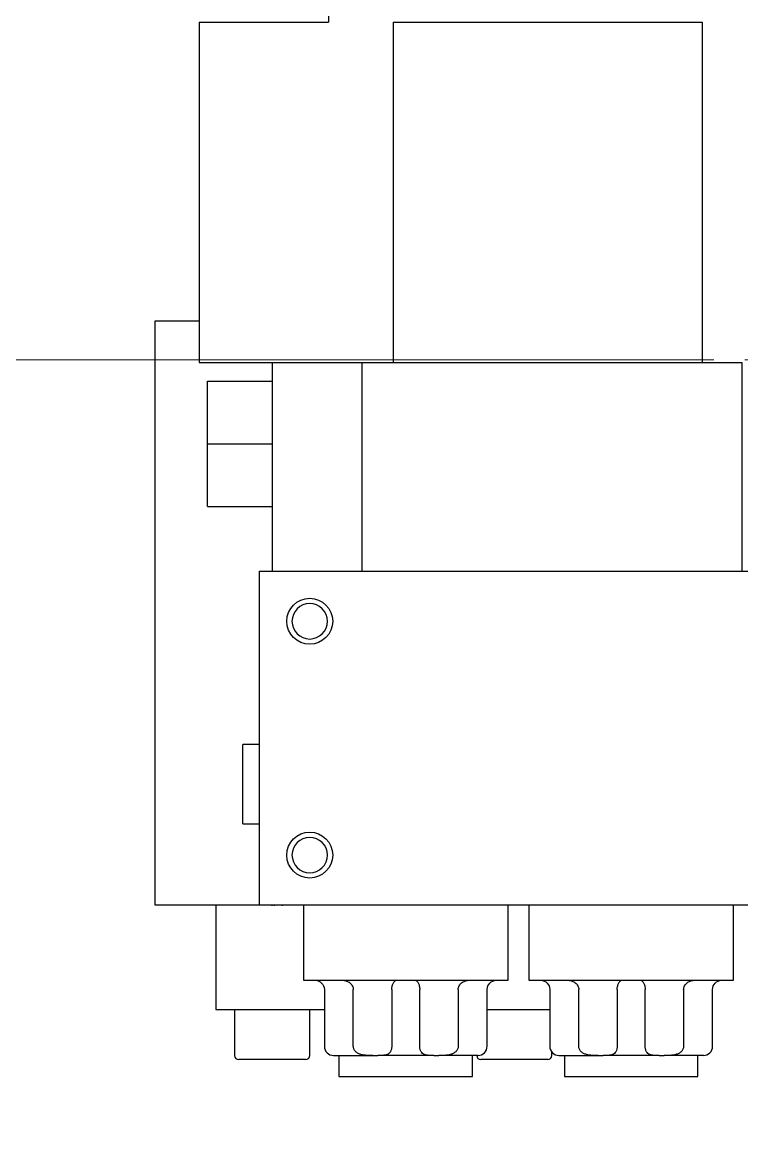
# Model space of a CAD drawing. Header units: millimetres. Extents: x 10462777 to 22643323, y 453826 to 1389191.
# Drawn here: x 11290126 to 11290298.4, y 584090.4 to 584355.9 of the extents above; entities that cross this region are included whole.
import ezdxf

# ---------------------------------------------------------------- set-up
doc = ezdxf.new("R2010")
doc.units = ezdxf.units.MM
doc.header["$LTSCALE"] = 200
doc.header["$MEASUREMENT"] = 0
doc.linetypes.add('CENTER2', pattern=[1.125, 0.75, -0.125, 0.125, -0.125])
doc.linetypes.add('PHANTOM', pattern=[2.5, 1.25, -0.25, 0.25, -0.25, 0.25, -0.25])
doc.layers.get('0').update_dxf_attribs({"linetype": 'CONTINUOUS'})
doc.layers.add('2', color=2, linetype='CONTINUOUS')
doc.layers.add('DV1_DEFAULT', color=7, linetype='CONTINUOUS')
doc.layers.add('LAYOUT', color=8, linetype='CONTINUOUS', lineweight=25)

# ---------------------------------------------------------------- blocks, each defined once
blk = doc.blocks.new('r710ic')
at = {"layer": 'DV1_DEFAULT', "color": 1, "linetype": 'CENTER2', "lineweight": 0}
for p, q in [((272041.37, 102141.44), (272041.37, 106426.45)), ((272041.37, 106323.81), (272041.37, 102038.81))]:
    blk.add_line(p, q, dxfattribs=at)
at = {"layer": 'LAYOUT', "color": 3}
blk.add_circle((272041.37, 104232.63), 2050.12, dxfattribs=at)
blk = doc.blocks.new('A$C7DA30AB0')
at = {"layer": 'LAYOUT', "color": 6, "linetype": 'PHANTOM'}
blk.add_circle((3030.45, 3025.99, 0), 2693.02, dxfattribs=at)

msp = doc.modelspace()

# ---------------------------------------------------------------- linework, layer by layer
at = {"layer": '2', "color": 60, "linetype": 'Continuous'}
for p, q in [((11290199.35938, 584360.43714, 0), (11290199.35938, 584355.93708, 0)), ((11290168.35894, 584355.93708, 0), (11290199.35938, 584355.93708, 0)), ((11290168.35894, 584355.93708, 0), (11290168.35894, 584274.43592, 0)), ((11290214.8596, 584355.93708, 0), (11290288.86065, 584355.93708, 0)), ((11290214.8596, 584355.93708, 0), (11290214.8596, 584274.43592, 0)), ((11290288.86065, 584355.93708, 0), (11290288.86065, 584274.43592, 0)), ((11290168.35894, 584274.43592, 0), (11290207.35919, 584274.43592, 0)), ((11290185.85919, 584274.43592, 0), (11290185.85919, 584224.43521, 0)), ((11290207.35949, 584274.43592, 0), (11290214.85999, 584274.43592, 0)), ((11290207.35949, 584274.43592, 0), (11290207.35949, 584224.43521, 0)), ((11290214.8596, 584274.43592, 0), (11290288.86065, 584274.43592, 0)), ((11290288.85968, 584274.43592, 0), (11290298.36079, 584274.43592, 0)), ((11290298.36079, 584274.43592, 0), (11290298.36079, 584224.43521, 0)), ((11290170.35897, 584254.93564, 0), (11290170.35897, 584269.93585, 0)), ((11290170.35897, 584269.93585, 0), (11290185.85919, 584269.93585, 0)), ((11290170.35897, 584239.93543, 0), (11290170.35897, 584254.93564, 0)), ((11290170.35897, 584254.93564, 0), (11290185.85919, 584254.93564, 0)), ((11290170.35897, 584239.93543, 0), (11290185.85919, 584239.93543, 0)), ((11290182.85914, 584182.93462, 0), (11290178.85909, 584182.93462, 0)), ((11290178.85909, 584163.93435, 0), (11290178.85909, 584182.93462, 0)), ((11290178.85909, 584163.93435, 0), (11290182.85914, 584163.93435, 0)), ((11290193.35929, 584144.43407, 0), (11290193.35929, 584126.43382, 0)), ((11290242.35999, 584126.43382, 0), (11290242.35999, 584144.43407, 0)), ((11290247.36006, 584144.43407, 0), (11290247.36006, 584126.43382, 0)), ((11290296.36076, 584126.43382, 0), (11290296.36076, 584144.43407, 0)), ((11290193.35929, 584126.43382, 0), (11290193.73151, 584126.43382, 0)), ((11290193.73151, 584126.43382, 0), (11290197.9988, 584126.43382, 0)), ((11290197.9988, 584126.43382, 0), (11290203.41532, 584126.43382, 0)), ((11290203.41532, 584126.43382, 0), (11290232.30396, 584126.43382, 0)), ((11290232.30396, 584126.43382, 0), (11290237.72048, 584126.43382, 0)), ((11290237.72048, 584126.43382, 0), (11290241.98777, 584126.43382, 0)), ((11290241.98777, 584126.43382, 0), (11290242.35999, 584126.43382, 0)), ((11290247.36006, 584126.43382, 0), (11290247.73228, 584126.43382, 0)), ((11290247.73228, 584126.43382, 0), (11290251.99957, 584126.43382, 0)), ((11290251.99957, 584126.43382, 0), (11290257.41609, 584126.43382, 0)), ((11290257.41609, 584126.43382, 0), (11290286.30473, 584126.43382, 0)), ((11290286.30473, 584126.43382, 0), (11290291.72125, 584126.43382, 0)), ((11290291.72125, 584126.43382, 0), (11290295.98854, 584126.43382, 0)), ((11290295.98854, 584126.43382, 0), (11290296.36076, 584126.43382, 0)), ((11290198.35937, 584124.23378, 0), (11290198.35937, 584110.63359, 0)), ((11290205.30234, 584110.63359, 0), (11290205.30234, 584124.23378, 0)), ((11290214.50025, 584124.23378, 0), (11290214.50025, 584110.63359, 0)), ((11290221.21904, 584110.63359, 0), (11290221.21904, 584124.23378, 0)), ((11290230.41694, 584124.23378, 0), (11290230.41694, 584110.63359, 0)), ((11290237.35992, 584110.63359, 0), (11290237.35992, 584124.23378, 0)), ((11290252.36013, 584124.23378, 0), (11290252.36013, 584110.63359, 0)), ((11290259.30311, 584110.63359, 0), (11290259.30311, 584124.23378, 0)), ((11290268.50102, 584124.23378, 0), (11290268.50102, 584110.63359, 0)), ((11290275.2198, 584110.63359, 0), (11290275.2198, 584124.23378, 0)), ((11290284.41771, 584124.23378, 0), (11290284.41771, 584110.63359, 0)), ((11290291.36069, 584110.63359, 0), (11290291.36069, 584124.23378, 0)), ((11290200.5594, 584108.43356, 0), (11290209.93879, 584108.43356, 0)), ((11290201.85941, 584108.43356, 0), (11290201.85941, 584103.43349, 0)), ((11290209.93879, 584108.43356, 0), (11290211.16688, 584108.43356, 0)), ((11290224.5524, 584108.43356, 0), (11290211.16688, 584108.43356, 0)), ((11290224.5524, 584108.43356, 0), (11290225.78049, 584108.43356, 0)), ((11290235.15989, 584108.43356, 0), (11290225.78049, 584108.43356, 0)), ((11290233.85987, 584103.43349, 0), (11290233.85987, 584108.43356, 0)), ((11290254.56016, 584108.43356, 0), (11290263.93956, 584108.43356, 0)), ((11290255.86018, 584108.43356, 0), (11290255.86018, 584103.43349, 0)), ((11290263.93956, 584108.43356, 0), (11290265.16765, 584108.43356, 0)), ((11290278.55317, 584108.43356, 0), (11290265.16765, 584108.43356, 0)), ((11290278.55317, 584108.43356, 0), (11290279.78126, 584108.43356, 0)), ((11290289.16065, 584108.43356, 0), (11290279.78126, 584108.43356, 0)), ((11290287.86064, 584103.43349, 0), (11290287.86064, 584108.43356, 0)), ((11290201.85941, 584103.43349, 0), (11290204.00304, 584103.43349, 0)), ((11290204.00304, 584103.43349, 0), (11290233.85987, 584103.43349, 0)), ((11290255.86018, 584103.43349, 0), (11290258.00381, 584103.43349, 0)), ((11290258.00381, 584103.43349, 0), (11290287.86064, 584103.43349, 0))]:
    msp.add_line(p, q, dxfattribs=at)
at = {"layer": '2', "color": 252, "linetype": 'Continuous'}
for p, q in [((11290157.85879, 584284.43606, 0), (11290168.3605, 584284.43606, 0)), ((11290157.85879, 584144.43407, 0), (11290157.85879, 584284.43606, 0)), ((11290182.85914, 584224.43521, 0), (11290316.86105, 584224.43521, 0)), ((11290182.85914, 584144.43407, 0), (11290182.85914, 584224.43521, 0)), ((11290182.85916, 584156.84813, 0), (11290182.73414, 584156.84813, 0)), ((11290182.85916, 584156.2634, 0), (11290182.73414, 584156.2634, 0)), ((11290182.85916, 584154.35648, 0), (11290182.73414, 584154.35648, 0)), ((11290182.86094, 584144.43407, 0), (11290157.85879, 584144.43407, 0)), ((11290172.359, 584144.43391, 0), (11290172.359, 584119.43372, 0)), ((11290316.86105, 584144.43407, 0), (11290182.85914, 584144.43407, 0)), ((11290185.76611, 584144.43407, 0), (11290185.76611, 584144.30907, 0)), ((11290186.35085, 584144.43407, 0), (11290186.35085, 584144.30907, 0)), ((11290188.25776, 584144.43407, 0), (11290188.25776, 584144.30907, 0)), ((11290172.359, 584119.43372, 0), (11290198.36007, 584119.43372, 0)), ((11290176.85906, 584119.43372, 0), (11290176.85906, 584108.43356, 0)), ((11290194.85932, 584108.43356, 0), (11290194.85932, 584119.43372, 0)), ((11290237.35968, 584119.43372, 0), (11290252.35974, 584119.43372, 0)), ((11290193.8593, 584107.43355, 0), (11290177.85907, 584107.43355, 0)), ((11290251.86013, 584107.43355, 0), (11290235.8599, 584107.43355, 0)), ((11290252.86014, 584108.43356, 0), (11290252.86014, 584109.23726, 0))]:
    msp.add_line(p, q, dxfattribs=at)
for centre in [(11290194.85932, 584212.43504, 0), (11290194.85932, 584156.43424, 0)]:
    msp.add_circle(centre, 5.50008, dxfattribs=at)
at = {"layer": '2', "color": 252, "linetype": 'Continuous', "extrusion": (0, 0, -1)}
for centre in [(-11290194.85932, 584212.43504, 0), (-11290194.85932, 584156.43424, 0)]:
    msp.add_circle(centre, 4.25006, dxfattribs=at)
at = {"layer": '2', "color": 60, "linetype": 'Continuous', "extrusion": (0, 0, -1)}
for centre, start, end in [((-11290196.15933, 584124.23378, 0), 90, 180), ((-11290239.55995, 584124.23378, 0), 0, 90), ((-11290250.1601, 584124.23378, 0), 90, 180), ((-11290293.56072, 584124.23378, 0), 0, 90)]:
    msp.add_arc(centre, 2.20003, start, end, dxfattribs=at)
at = {"layer": '2', "color": 60, "linetype": 'Continuous'}
for centre, start, end in [((11290200.5594, 584110.63359, 0), 180, 270), ((11290235.15989, 584110.63359, 0), 270, 0), ((11290254.56016, 584110.63359, 0), 180, 270), ((11290289.16065, 584110.63359, 0), 270, 0)]:
    msp.add_arc(centre, 2.20003, start, end, dxfattribs=at)
at = {"layer": '2', "color": 252, "linetype": 'Continuous'}
for centre, start, end in [((11290177.85907, 584108.43356, 0), 180, 270), ((11290193.8593, 584108.43356, 0), 270, 0), ((11290235.8599, 584108.43356, 0), 180, 270), ((11290251.86013, 584108.43356, 0), 270, 0)]:
    msp.add_arc(centre, 1.00001, start, end, dxfattribs=at)
at = {"layer": '2', "color": 60, "linetype": 'Continuous'}
for points, knots in [([(11290202.86501, 584126.43382, 0), (11290203.00456, 584126.43382, 0), (11290203.14726, 584126.41927, 0), (11290203.42754, 584126.36423, 0), (11290203.5665, 584126.32384, 0), (11290203.97957, 584126.16486, 0), (11290204.23866, 584126.01412, 0), (11290204.70958, 584125.62461, 0), (11290204.91042, 584125.39655, 0), (11290205.13759, 584124.988, 0), (11290205.19736, 584124.84569, 0), (11290205.28007, 584124.54707, 0), (11290205.30234, 584124.3906, 0), (11290205.30234, 584124.23378, 0)], [0, 0, 0, 0, 0.125, 0.125, 0.25, 0.25, 0.5, 0.5, 0.75, 0.75, 0.875, 0.875, 1, 1, 1, 1]), ([(11290214.50025, 584124.23378, 0), (11290214.50025, 584124.39062, 0), (11290214.51148, 584124.54335, 0), (11290214.55333, 584124.84145, 0), (11290214.58427, 584124.98684, 0), (11290214.65831, 584125.25637, 0), (11290214.70217, 584125.38388, 0), (11290214.79621, 584125.61732, 0), (11290214.84619, 584125.72326, 0), (11290214.94918, 584125.91613, 0), (11290215.00266, 584126.00356, 0), (11290215.10747, 584126.15445, 0), (11290215.15905, 584126.21853, 0), (11290215.25925, 584126.32376, 0), (11290215.30809, 584126.36487, 0), (11290215.39837, 584126.4196, 0), (11290215.44026, 584126.43382, 0), (11290215.4787, 584126.43382, 0)], [0, 0, 0, 0, 0.125, 0.125, 0.25, 0.25, 0.375, 0.375, 0.5, 0.5, 0.625, 0.625, 0.75, 0.75, 0.875, 0.875, 1, 1, 1, 1]), ([(11290220.24058, 584126.43382, 0), (11290220.27902, 584126.43382, 0), (11290220.32089, 584126.4196, 0), (11290220.41112, 584126.36492, 0), (11290220.45995, 584126.32384, 0), (11290220.56018, 584126.21859, 0), (11290220.61178, 584126.1545, 0), (11290220.71661, 584126.00359, 0), (11290220.77009, 584125.91614, 0), (11290220.87294, 584125.72356, 0), (11290220.9228, 584125.61789, 0), (11290221.01654, 584125.3854, 0), (11290221.0606, 584125.2575, 0), (11290221.13467, 584124.98829, 0), (11290221.16545, 584124.84444, 0), (11290221.2078, 584124.54405, 0), (11290221.21904, 584124.39066, 0), (11290221.21904, 584124.23378, 0)], [0, 0, 0, 0, 0.125, 0.125, 0.25, 0.25, 0.375, 0.375, 0.5, 0.5, 0.625, 0.625, 0.75, 0.75, 0.875, 0.875, 1, 1, 1, 1]), ([(11290230.41694, 584124.23378, 0), (11290230.41694, 584124.39069, 0), (11290230.43857, 584124.54348, 0), (11290230.52048, 584124.8417, 0), (11290230.58143, 584124.98714, 0), (11290230.73092, 584125.25675, 0), (11290230.82103, 584125.3843, 0), (11290231.02052, 584125.61779, 0), (11290231.12944, 584125.72375, 0), (11290231.36287, 584125.91663, 0), (11290231.48854, 584126.00406, 0), (11290231.74687, 584126.15492, 0), (11290231.88, 584126.21897, 0), (11290232.15383, 584126.32412, 0), (11290232.29542, 584126.36517, 0), (11290232.57542, 584126.41971, 0), (11290232.71504, 584126.43382, 0), (11290232.85428, 584126.43382, 0)], [0, 0, 0, 0, 0.125, 0.125, 0.25, 0.25, 0.375, 0.375, 0.5, 0.5, 0.625, 0.625, 0.75, 0.75, 0.875, 0.875, 1, 1, 1, 1]), ([(11290256.86578, 584126.43382, 0), (11290257.00532, 584126.43382, 0), (11290257.14803, 584126.41927, 0), (11290257.42831, 584126.36423, 0), (11290257.56727, 584126.32384, 0), (11290257.98034, 584126.16486, 0), (11290258.23943, 584126.01412, 0), (11290258.71035, 584125.62461, 0), (11290258.91119, 584125.39655, 0), (11290259.13835, 584124.988, 0), (11290259.19813, 584124.84569, 0), (11290259.28084, 584124.54707, 0), (11290259.30311, 584124.3906, 0), (11290259.30311, 584124.23378, 0)], [0, 0, 0, 0, 0.125, 0.125, 0.25, 0.25, 0.5, 0.5, 0.75, 0.75, 0.875, 0.875, 1, 1, 1, 1]), ([(11290268.50102, 584124.23378, 0), (11290268.50102, 584124.39062, 0), (11290268.51224, 584124.54335, 0), (11290268.5541, 584124.84145, 0), (11290268.58504, 584124.98684, 0), (11290268.65908, 584125.25637, 0), (11290268.70294, 584125.38388, 0), (11290268.79697, 584125.61732, 0), (11290268.84695, 584125.72326, 0), (11290268.94995, 584125.91613, 0), (11290269.00342, 584126.00356, 0), (11290269.10824, 584126.15445, 0), (11290269.15982, 584126.21853, 0), (11290269.26001, 584126.32376, 0), (11290269.30886, 584126.36487, 0), (11290269.39914, 584126.4196, 0), (11290269.44103, 584126.43382, 0), (11290269.47947, 584126.43382, 0)], [0, 0, 0, 0, 0.125, 0.125, 0.25, 0.25, 0.375, 0.375, 0.5, 0.5, 0.625, 0.625, 0.75, 0.75, 0.875, 0.875, 1, 1, 1, 1]), ([(11290274.24135, 584126.43382, 0), (11290274.27978, 584126.43382, 0), (11290274.32166, 584126.4196, 0), (11290274.41189, 584126.36492, 0), (11290274.46072, 584126.32384, 0), (11290274.56095, 584126.21859, 0), (11290274.61255, 584126.1545, 0), (11290274.71738, 584126.00359, 0), (11290274.77086, 584125.91614, 0), (11290274.87371, 584125.72356, 0), (11290274.92357, 584125.61789, 0), (11290275.01731, 584125.3854, 0), (11290275.06137, 584125.2575, 0), (11290275.13544, 584124.98829, 0), (11290275.16622, 584124.84444, 0), (11290275.20856, 584124.54405, 0), (11290275.2198, 584124.39066, 0), (11290275.2198, 584124.23378, 0)], [0, 0, 0, 0, 0.125, 0.125, 0.25, 0.25, 0.375, 0.375, 0.5, 0.5, 0.625, 0.625, 0.75, 0.75, 0.875, 0.875, 1, 1, 1, 1]), ([(11290284.41771, 584124.23378, 0), (11290284.41771, 584124.39069, 0), (11290284.43934, 584124.54348, 0), (11290284.52124, 584124.8417, 0), (11290284.5822, 584124.98714, 0), (11290284.73169, 584125.25675, 0), (11290284.82179, 584125.3843, 0), (11290285.02129, 584125.61779, 0), (11290285.13021, 584125.72375, 0), (11290285.36363, 584125.91663, 0), (11290285.4893, 584126.00406, 0), (11290285.74763, 584126.15492, 0), (11290285.88077, 584126.21897, 0), (11290286.1546, 584126.32412, 0), (11290286.29618, 584126.36517, 0), (11290286.57618, 584126.41971, 0), (11290286.7158, 584126.43382, 0), (11290286.85504, 584126.43382, 0)], [0, 0, 0, 0, 0.125, 0.125, 0.25, 0.25, 0.375, 0.375, 0.5, 0.5, 0.625, 0.625, 0.75, 0.75, 0.875, 0.875, 1, 1, 1, 1]), ([(11290209.93879, 584108.43356, 0), (11290209.48651, 584108.43356, 0), (11290209.02441, 584108.43358, 0), (11290208.32033, 584108.47208, 0), (11290208.08372, 584108.49166, 0), (11290207.60723, 584108.55619, 0), (11290207.36942, 584108.60101, 0), (11290206.90453, 584108.72919, 0), (11290206.67406, 584108.81406, 0), (11290206.24761, 584109.03385, 0), (11290206.04936, 584109.16872, 0), (11290205.78651, 584109.42319, 0), (11290205.70731, 584109.51435, 0), (11290205.56695, 584109.71044, 0), (11290205.50521, 584109.81669, 0), (11290205.40559, 584110.03781, 0), (11290205.3676, 584110.15206, 0), (11290205.3159, 584110.38816, 0), (11290205.30234, 584110.5109, 0), (11290205.30234, 584110.63359, 0)], [0, 0, 0, 0, 0.25, 0.25, 0.375, 0.375, 0.5, 0.5, 0.625, 0.625, 0.75, 0.75, 0.8125, 0.8125, 0.875, 0.875, 0.9375, 0.9375, 1, 1, 1, 1]), ([(11290214.50025, 584110.63359, 0), (11290214.50025, 584110.51102, 0), (11290214.49346, 584110.39082, 0), (11290214.46679, 584110.15493, 0), (11290214.44653, 584110.03795, 0), (11290214.36738, 584109.70662, 0), (11290214.28898, 584109.50702, 0), (11290214.09227, 584109.17084, 0), (11290213.97259, 584109.03177, 0), (11290213.70795, 584108.81181, 0), (11290213.5603, 584108.7278, 0), (11290213.08777, 584108.53571, 0), (11290212.73814, 584108.48487, 0), (11290211.98148, 584108.43331, 0), (11290211.58355, 584108.43356, 0), (11290211.16688, 584108.43356, 0)], [0, 0, 0, 0, 0.0625, 0.0625, 0.125, 0.125, 0.25, 0.25, 0.375, 0.375, 0.5, 0.5, 0.75, 0.75, 1, 1, 1, 1]), ([(11290224.5524, 584108.43356, 0), (11290224.13089, 584108.43356, 0), (11290223.73202, 584108.43358, 0), (11290223.16969, 584108.47208, 0), (11290222.98819, 584108.49166, 0), (11290222.63758, 584108.55619, 0), (11290222.47009, 584108.60101, 0), (11290222.15636, 584108.72919, 0), (11290222.00802, 584108.81406, 0), (11290221.7448, 584109.03385, 0), (11290221.62833, 584109.16872, 0), (11290221.47931, 584109.42319, 0), (11290221.4354, 584109.51435, 0), (11290221.3587, 584109.71044, 0), (11290221.32562, 584109.81669, 0), (11290221.27277, 584110.03781, 0), (11290221.25293, 584110.15206, 0), (11290221.22602, 584110.38816, 0), (11290221.21904, 584110.5109, 0), (11290221.21904, 584110.63359, 0)], [0, 0, 0, 0, 0.25, 0.25, 0.375, 0.375, 0.5, 0.5, 0.625, 0.625, 0.75, 0.75, 0.8125, 0.8125, 0.875, 0.875, 0.9375, 0.9375, 1, 1, 1, 1]), ([(11290230.41694, 584110.63359, 0), (11290230.41694, 584110.51102, 0), (11290230.40376, 584110.39082, 0), (11290230.35252, 584110.15493, 0), (11290230.31374, 584110.03795, 0), (11290230.16453, 584109.70662, 0), (11290230.01922, 584109.50702, 0), (11290229.67225, 584109.17084, 0), (11290229.46848, 584109.03177, 0), (11290229.03999, 584108.81181, 0), (11290228.81073, 584108.7278, 0), (11290228.11096, 584108.53571, 0), (11290227.63488, 584108.48487, 0), (11290226.68779, 584108.43331, 0), (11290226.22757, 584108.43356, 0), (11290225.78049, 584108.43356, 0)], [0, 0, 0, 0, 0.0625, 0.0625, 0.125, 0.125, 0.25, 0.25, 0.375, 0.375, 0.5, 0.5, 0.75, 0.75, 1, 1, 1, 1]), ([(11290263.93956, 584108.43356, 0), (11290263.48728, 584108.43356, 0), (11290263.02518, 584108.43358, 0), (11290262.32109, 584108.47208, 0), (11290262.08449, 584108.49166, 0), (11290261.60799, 584108.55619, 0), (11290261.37018, 584108.60101, 0), (11290260.9053, 584108.72919, 0), (11290260.67483, 584108.81406, 0), (11290260.24838, 584109.03385, 0), (11290260.05012, 584109.16872, 0), (11290259.78728, 584109.42319, 0), (11290259.70808, 584109.51435, 0), (11290259.56771, 584109.71044, 0), (11290259.50598, 584109.81669, 0), (11290259.40635, 584110.03781, 0), (11290259.36836, 584110.15206, 0), (11290259.31667, 584110.38816, 0), (11290259.30311, 584110.5109, 0), (11290259.30311, 584110.63359, 0)], [0, 0, 0, 0, 0.25, 0.25, 0.375, 0.375, 0.5, 0.5, 0.625, 0.625, 0.75, 0.75, 0.8125, 0.8125, 0.875, 0.875, 0.9375, 0.9375, 1, 1, 1, 1]), ([(11290268.50102, 584110.63359, 0), (11290268.50102, 584110.51102, 0), (11290268.49422, 584110.39082, 0), (11290268.46756, 584110.15493, 0), (11290268.4473, 584110.03795, 0), (11290268.36814, 584109.70662, 0), (11290268.28974, 584109.50702, 0), (11290268.09304, 584109.17084, 0), (11290267.97336, 584109.03177, 0), (11290267.70872, 584108.81181, 0), (11290267.56107, 584108.7278, 0), (11290267.08854, 584108.53571, 0), (11290266.73891, 584108.48487, 0), (11290265.98224, 584108.43331, 0), (11290265.58432, 584108.43356, 0), (11290265.16765, 584108.43356, 0)], [0, 0, 0, 0, 0.0625, 0.0625, 0.125, 0.125, 0.25, 0.25, 0.375, 0.375, 0.5, 0.5, 0.75, 0.75, 1, 1, 1, 1]), ([(11290278.55317, 584108.43356, 0), (11290278.13165, 584108.43356, 0), (11290277.73279, 584108.43358, 0), (11290277.17046, 584108.47208, 0), (11290276.98896, 584108.49166, 0), (11290276.63835, 584108.55619, 0), (11290276.47086, 584108.60101, 0), (11290276.15713, 584108.72919, 0), (11290276.00879, 584108.81406, 0), (11290275.74557, 584109.03385, 0), (11290275.6291, 584109.16872, 0), (11290275.48008, 584109.42319, 0), (11290275.43617, 584109.51435, 0), (11290275.35947, 584109.71044, 0), (11290275.32639, 584109.81669, 0), (11290275.27354, 584110.03781, 0), (11290275.2537, 584110.15206, 0), (11290275.22679, 584110.38816, 0), (11290275.2198, 584110.5109, 0), (11290275.2198, 584110.63359, 0)], [0, 0, 0, 0, 0.25, 0.25, 0.375, 0.375, 0.5, 0.5, 0.625, 0.625, 0.75, 0.75, 0.8125, 0.8125, 0.875, 0.875, 0.9375, 0.9375, 1, 1, 1, 1]), ([(11290284.41771, 584110.63359, 0), (11290284.41771, 584110.51102, 0), (11290284.40453, 584110.39082, 0), (11290284.35329, 584110.15493, 0), (11290284.3145, 584110.03795, 0), (11290284.16529, 584109.70662, 0), (11290284.01999, 584109.50702, 0), (11290283.67301, 584109.17084, 0), (11290283.46924, 584109.03177, 0), (11290283.04076, 584108.81181, 0), (11290282.8115, 584108.7278, 0), (11290282.11173, 584108.53571, 0), (11290281.63564, 584108.48487, 0), (11290280.68855, 584108.43331, 0), (11290280.22834, 584108.43356, 0), (11290279.78126, 584108.43356, 0)], [0, 0, 0, 0, 0.0625, 0.0625, 0.125, 0.125, 0.25, 0.25, 0.375, 0.375, 0.5, 0.5, 0.75, 0.75, 1, 1, 1, 1])]:
    msp.add_open_spline(points, degree=3, knots=knots, dxfattribs=at)

# ---------------------------------------------------------------- block references
at = {"ltscale": 10}
msp.add_blockref('A$C7DA30AB0', (11285684.40366, 580408.4363), dxfattribs=at)
at = {"layer": 'LAYOUT', "color": 2, "rotation": 270}
msp.add_blockref('r710ic', (11186875.24796, 856316.46559, 0), dxfattribs=at)

doc.saveas('drawing.dxf')
